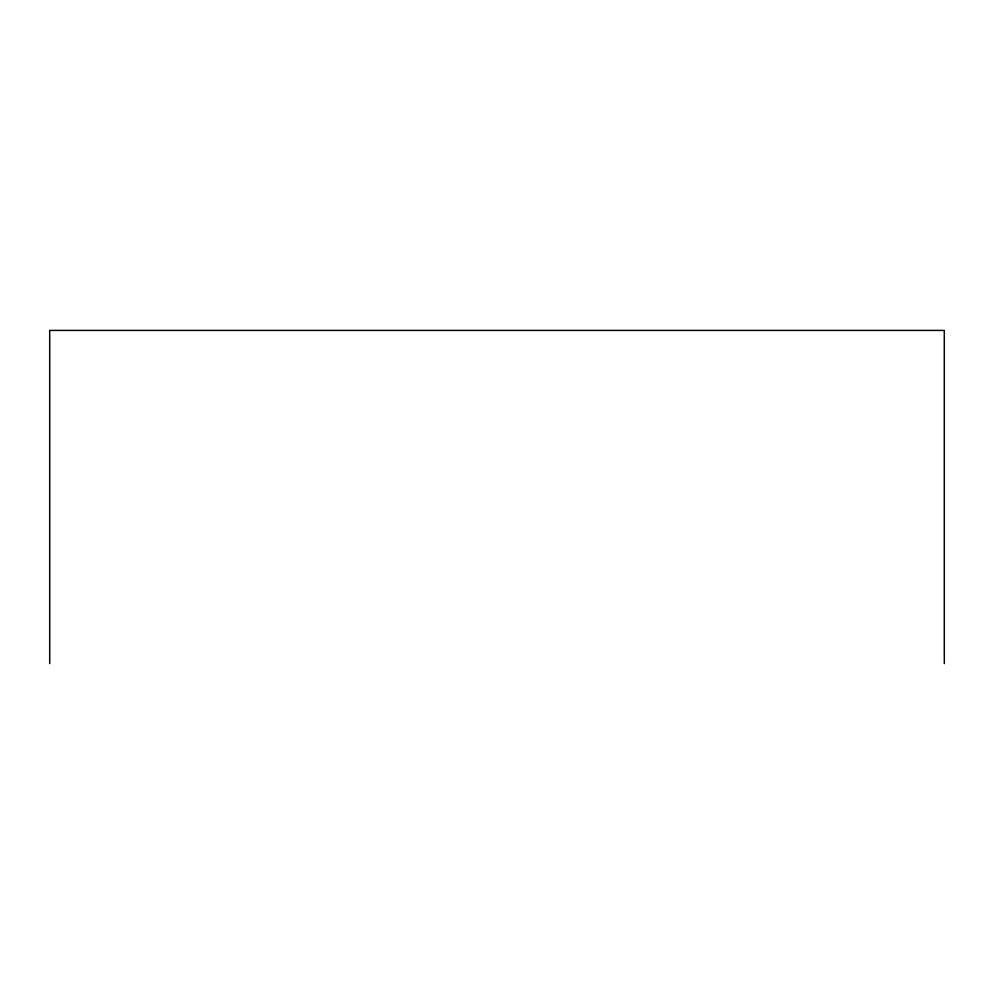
<?xml version="1.0" encoding="UTF-8"?>
<svg xmlns="http://www.w3.org/2000/svg" width="994" height="994" viewBox="0 0 994 994"><rect width="100%" height="100%" fill="white"/><g stroke="black" fill="none" stroke-linecap="round" stroke-linejoin="round"><path stroke-width="1.49" d="M944.3 663.582L944.3 330.418L49.7 330.418L49.7 663.582"/></g></svg>
